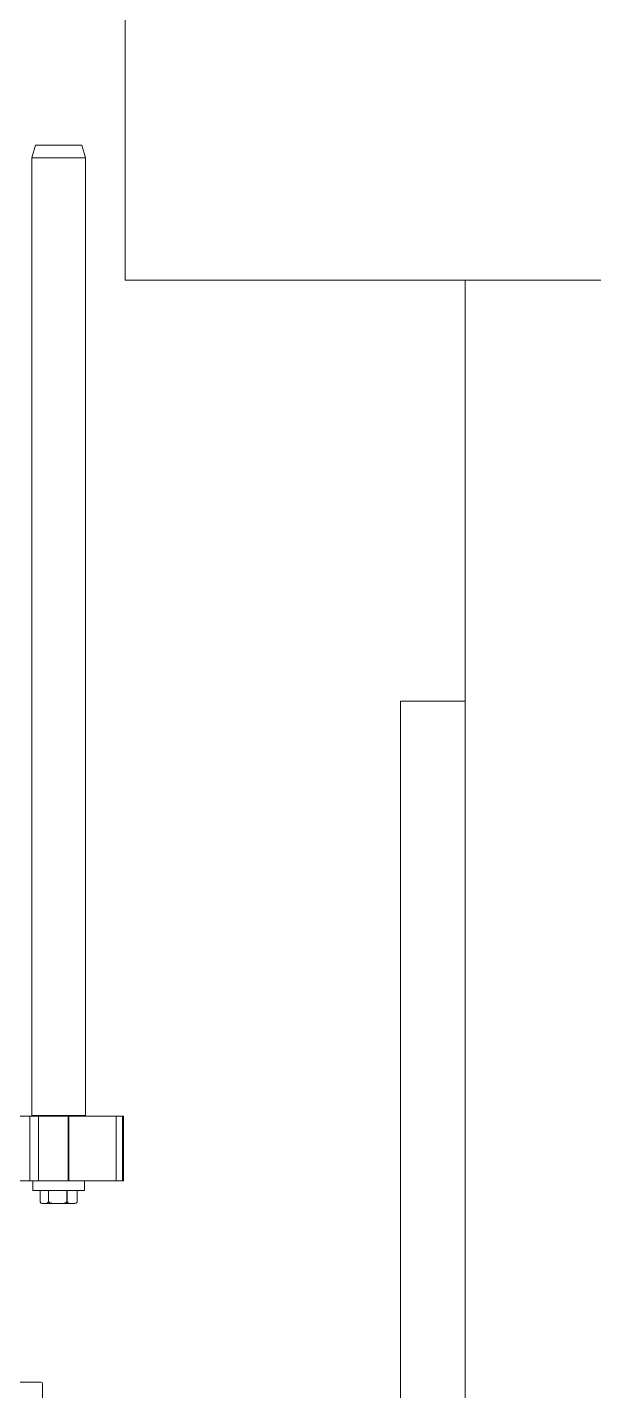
# Model space of a CAD drawing. Header units: millimetres. Extents: x 169 to 14583, y -399 to 10804.
# Drawn here: x 12219 to 12393.9, y 1753.1 to 2174.3 of the extents above; entities that cross this region are included whole.
import ezdxf

# ---------------------------------------------------------------- set-up
doc = ezdxf.new("R2010")
doc.units = ezdxf.units.MM
doc.header["$LTSCALE"] = 35

msp = doc.modelspace()

# ---------------------------------------------------------------- linework, layer by layer
at = {"color": 7, "linetype": 'Continuous', "lineweight": 18}
for p, q in [((12249.243, 2396.159), (12249.243, 2096.159)), ((12221.565, 2137.959), (12220.493, 2133.959)), ((12221.565, 2137.959), (12235.921, 2137.959)), ((12236.993, 2133.959), (12235.921, 2137.959)), ((12220.493, 2133.959), (12220.493, 1838.159)), ((12220.525, 2133.959), (12220.493, 2133.959)), ((12236.993, 2133.959), (12220.525, 2133.959)), ((12236.993, 1838.159), (12236.993, 2133.959)), ((12629.243, 2096.159), (12249.243, 2096.159)), ((12354.243, 1076.159), (12354.243, 2096.159)), ((12334.243, 1707.959), (12334.243, 1966.159)), ((12334.243, 1966.159), (12354.243, 1966.159)), ((12219.853, 1837.959), (12190.605, 1837.959)), ((12219.853, 1817.959), (12219.853, 1837.959)), ((12219.853, 1837.959), (12222.525, 1837.959)), ((12220.493, 1838.159), (12220.693, 1837.959)), ((12220.493, 1838.159), (12236.993, 1838.159)), ((12222.525, 1837.959), (12222.525, 1817.959)), ((12222.525, 1837.959), (12231.639, 1837.959)), ((12231.639, 1817.959), (12231.639, 1837.959)), ((12231.639, 1837.959), (12231.853, 1837.959)), ((12231.853, 1817.959), (12231.853, 1837.959)), ((12246.486, 1837.959), (12231.853, 1837.959)), ((12236.793, 1837.959), (12236.993, 1838.159)), ((12246.486, 1817.959), (12246.486, 1837.959)), ((12246.486, 1837.959), (12248.483, 1837.959)), ((12248.483, 1837.959), (12248.483, 1817.959)), ((12248.483, 1837.959), (12248.743, 1837.959)), ((12248.743, 1817.959), (12248.743, 1837.959)), ((12219.853, 1817.959), (12207.993, 1817.959)), ((12222.525, 1817.959), (12219.853, 1817.959)), ((12220.743, 1817.959), (12220.743, 1814.959)), ((12222.525, 1817.959), (12231.639, 1817.959)), ((12231.853, 1817.959), (12231.639, 1817.959)), ((12246.486, 1817.959), (12231.853, 1817.959)), ((12236.743, 1814.959), (12236.743, 1817.959)), ((12248.483, 1817.959), (12246.486, 1817.959)), ((12248.483, 1817.959), (12248.743, 1817.959)), ((12228.743, 1814.959), (12220.743, 1814.959)), ((12222.999, 1811.596), (12222.999, 1814.959)), ((12223.135, 1811.262), (12223.175, 1811.213)), ((12225.564, 1814.959), (12225.564, 1811.596)), ((12225.564, 1811.596), (12225.632, 1811.596)), ((12225.632, 1811.596), (12225.632, 1814.959)), ((12236.743, 1814.959), (12228.743, 1814.959)), ((12231.302, 1814.959), (12231.302, 1811.596)), ((12231.302, 1811.596), (12231.376, 1811.596)), ((12231.376, 1811.596), (12231.376, 1814.959)), ((12234.482, 1814.959), (12234.482, 1811.596)), ((12234.482, 1811.596), (12234.486, 1811.596)), ((12234.486, 1811.596), (12234.486, 1814.959)), ((12224.281, 1810.959), (12223.743, 1810.959)), ((12228.467, 1810.959), (12224.281, 1810.959)), ((12232.929, 1810.959), (12228.467, 1810.959)), ((12233.743, 1810.959), (12232.929, 1810.959)), ((12223.252, 1755.794), (12174.252, 1755.794)), ((12223.752, 1736.294), (12223.752, 1755.294))]:
    msp.add_line(p, q, dxfattribs=at)
for centre, radius, start, end in [((12233.743, 1811.719), 0.76, 270, 323.07674), ((12223.743, 1811.719), 0.76, 234.98679, 270), ((12223.252, 1755.294), 0.5, 0, 90)]:
    msp.add_arc(centre, radius, start, end, dxfattribs=at)
for points, knots in [([(12222.999, 1811.596), (12223.01, 1811.545), (12223.037, 1811.421), (12223.138, 1811.24), (12223.417, 1810.986), (12223.82, 1810.959), (12224.15, 1810.959), (12224.281, 1810.959)], [0, 0, 0, 0, 0.0558367, 0.1344863, 0.2753261, 0.7116135, 1, 1, 1, 1]), ([(12224.281, 1810.959), (12224.452, 1810.958), (12224.795, 1810.955), (12225.191, 1811.018), (12225.429, 1811.251), (12225.523, 1811.405), (12225.553, 1811.545), (12225.564, 1811.596)], [0, 0, 0, 0, 0.3748653, 0.7539234, 0.8486919, 0.9443155, 1, 1, 1, 1]), ([(12225.632, 1811.596), (12225.657, 1811.545), (12225.715, 1811.421), (12225.938, 1811.24), (12226.556, 1810.986), (12227.447, 1810.959), (12228.177, 1810.959), (12228.467, 1810.959)], [0, 0, 0, 0, 0.0558367, 0.1344863, 0.2753261, 0.7116135, 1, 1, 1, 1]), ([(12228.467, 1810.959), (12228.844, 1810.958), (12229.602, 1810.955), (12230.478, 1811.018), (12231.004, 1811.251), (12231.212, 1811.405), (12231.278, 1811.545), (12231.302, 1811.596)], [0, 0, 0, 0, 0.3748653, 0.7539234, 0.8486919, 0.9443155, 1, 1, 1, 1]), ([(12231.376, 1811.596), (12231.383, 1811.563), (12231.406, 1811.466), (12231.491, 1811.306), (12231.72, 1811.078), (12232.221, 1810.944), (12232.654, 1810.953), (12232.929, 1810.959)], [0, 0, 0, 0, 0.03578514, 0.10280249, 0.21505658, 0.50295476, 1, 1, 1, 1]), ([(12232.929, 1810.959), (12233.206, 1810.952), (12233.622, 1810.943), (12234.086, 1811.067), (12234.302, 1811.236), (12234.405, 1811.369), (12234.461, 1811.501), (12234.477, 1811.574), (12234.482, 1811.596)], [0, 0, 0, 0, 0.5005665, 0.7520807, 0.8373103, 0.9230079, 0.9765129, 1, 1, 1, 1]), ([(12234.486, 1811.596), (12234.475, 1811.545), (12234.448, 1811.423), (12234.394, 1811.311), (12234.354, 1811.273), (12234.346, 1811.266)], [0, 0, 0, 0, 0.365273, 0.879783, 1, 1, 1, 1])]:
    msp.add_open_spline(points, degree=3, knots=knots, dxfattribs=at)

doc.saveas('drawing.dxf')
